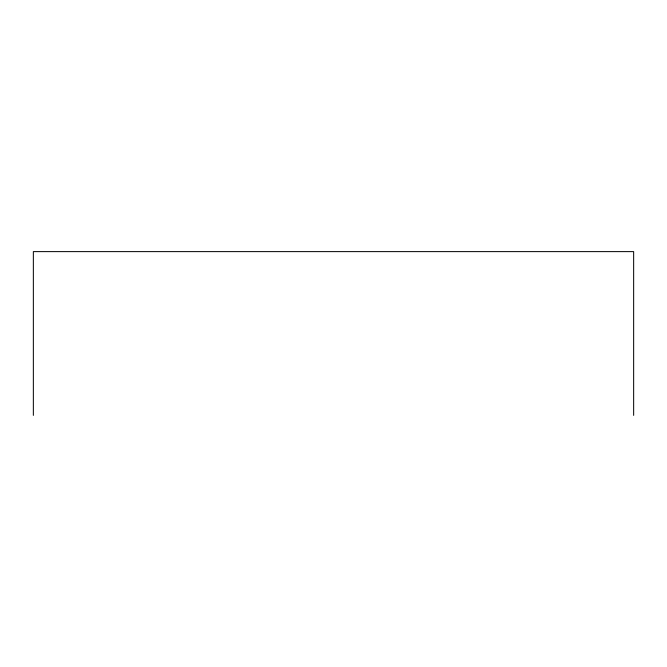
<?xml version="1.0" encoding="UTF-8"?>
<svg xmlns="http://www.w3.org/2000/svg" width="667" height="667" viewBox="0 0 667 667"><rect width="100%" height="100%" fill="white"/><g stroke="black" fill="none" stroke-linecap="round" stroke-linejoin="round"><path stroke-width="1" d="M633.65 415.383L633.65 251.617L33.35 251.617L33.35 415.383"/></g></svg>
